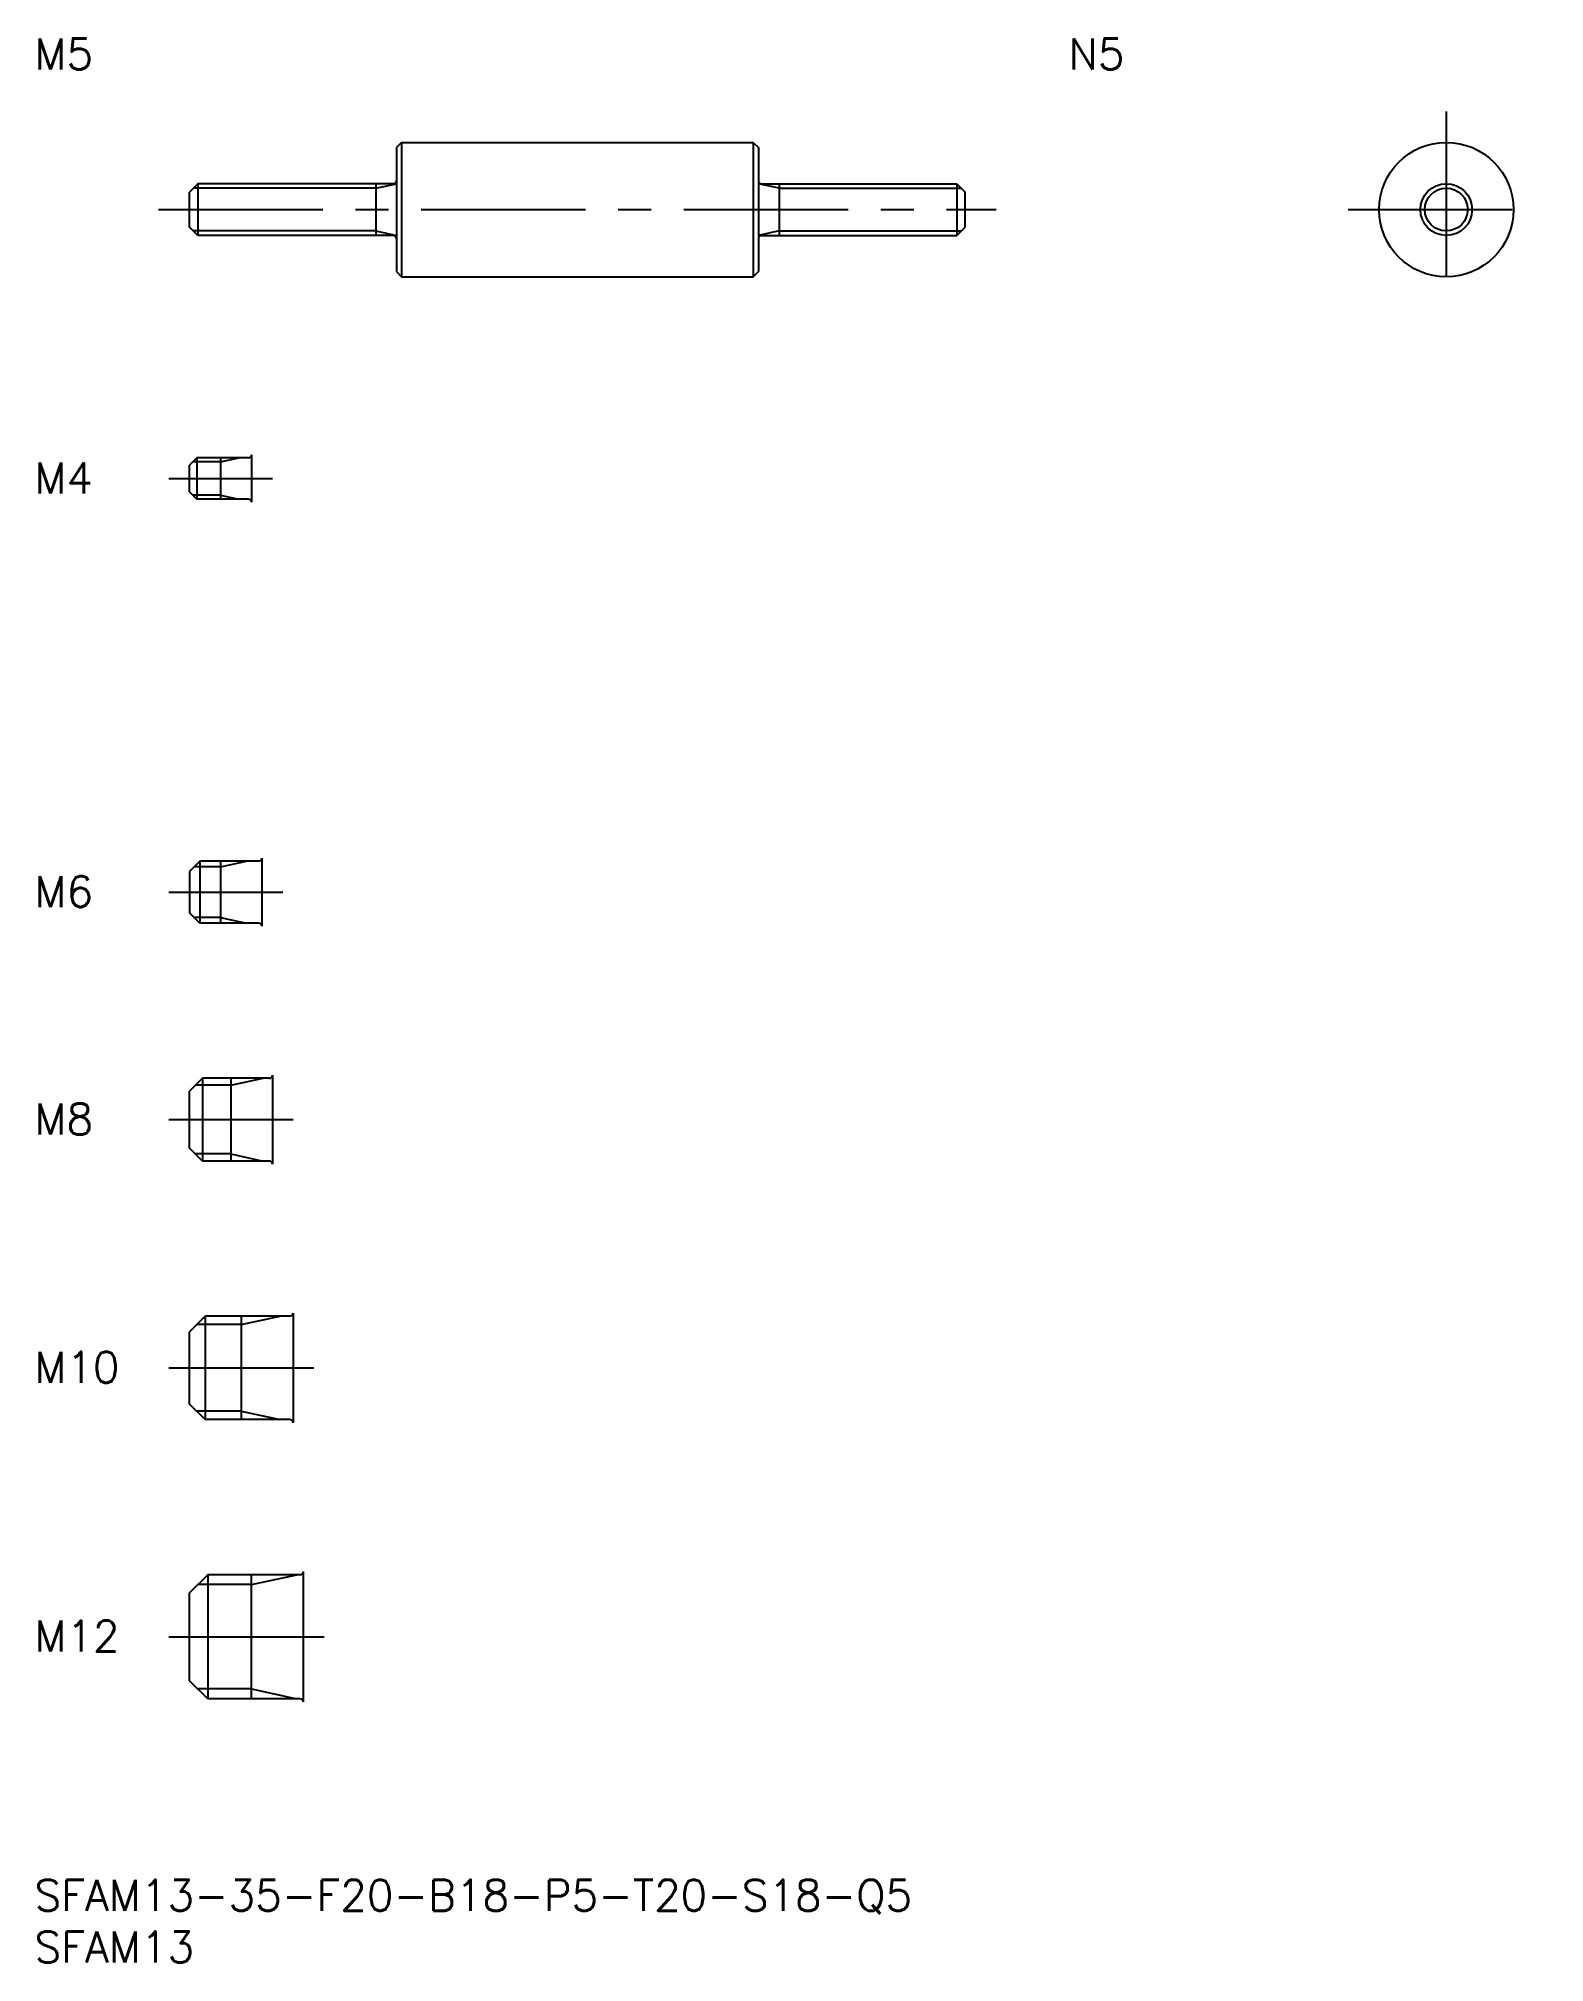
# Model space of a CAD drawing. Extents: x 0 to 146, y -8 to 178.
import ezdxf

# ---------------------------------------------------------------- set-up
doc = ezdxf.new("R2010")
doc.units = 0
doc.header["$LTSCALE"] = 0.5
doc.linetypes.add('CENTER', pattern=[50.8, 31.75, -6.35, 6.35, -6.35])
for name, color, linetype in [('MSM_CENTER', 1, 'CENTER'), ('MSM_CONTINUOUS', 7, 'CONTINUOUS'), ('MSM_NARROW', 5, 'CONTINUOUS'), ('MSM_PART_NUMBER', 7, 'CONTINUOUS')]:
    doc.layers.add(name, color=color, linetype=linetype)
doc.styles.get("Standard").update_dxf_attribs({"font": 'txt.shx', "height": 1, "bigfont": 'bigfont.shx'})

# ---------------------------------------------------------------- blocks, each defined once
blk = doc.blocks.new('*U16')
at = {"layer": 'MSM_PART_NUMBER'}
blk.add_text('SFAM13-35-F20-B18-P5-T20-S18-Q5', height=3, dxfattribs=at).set_placement((0, -3))
blk = doc.blocks.new('*U17')
at = {"layer": 'MSM_PART_NUMBER'}
blk.add_text('SFAM13', height=3, dxfattribs=at).set_placement((0, -8))
blk = doc.blocks.new('*U18')
at = {"layer": 'MSM_PART_NUMBER'}
blk.add_text('M12', height=3, dxfattribs=at).set_placement((0, 22.06))
blk = doc.blocks.new('*U19')
at = {"layer": 'MSM_PART_NUMBER'}
blk.add_text('M10', height=3, dxfattribs=at).set_placement((0, 48.06))
blk = doc.blocks.new('*U20')
at = {"layer": 'MSM_PART_NUMBER'}
blk.add_text('M8', height=3, dxfattribs=at).set_placement((0, 72.06))
blk = doc.blocks.new('*U21')
at = {"layer": 'MSM_PART_NUMBER'}
blk.add_text('M6', height=3, dxfattribs=at).set_placement((0, 94.06))
blk = doc.blocks.new('*U22')
at = {"layer": 'MSM_PART_NUMBER'}
blk.add_text('M5', height=3, dxfattribs=at).set_placement((0, 175.05))
blk = doc.blocks.new('*U23')
at = {"layer": 'MSM_PART_NUMBER'}
blk.add_text('N5', height=3, dxfattribs=at).set_placement((100, 175.05))
blk = doc.blocks.new('*U24')
at = {"layer": 'MSM_PART_NUMBER'}
blk.add_text('M4', height=3, dxfattribs=at).set_placement((0, 134.06))

msp = doc.modelspace()

# ---------------------------------------------------------------- linework, layer by layer
at = {"layer": 'MSM_CENTER'}
for p, q in [((136.52, 171), (136.52, 152)), ((12, 161.5), (93, 161.5)), ((127.02, 161.5), (146.02, 161.5)), ((13, 135.5), (23, 135.5)), ((13, 95.5), (24, 95.5)), ((13, 73.5), (25, 73.5)), ((13, 49.5), (27, 49.5)), ((13, 23.5), (28, 23.5))]:
    msp.add_line(p, q, dxfattribs=at)
at = {"layer": 'MSM_CONTINUOUS'}
for p, q in [((35.5, 168), (35, 167.5)), ((35, 167.5), (35, 155.5)), ((35.5, 168), (69.5, 168)), ((35.5, 168), (35.5, 155)), ((69.5, 168), (69.5, 155)), ((69.5, 168), (70, 167.5)), ((70, 167.5), (70, 155.5)), ((15.8, 164), (15, 163.2)), ((34.7, 164), (15.8, 164)), ((15.8, 164), (15.8, 159)), ((33, 164), (33, 159)), ((70.3, 164), (89.2, 164)), ((72, 164), (72, 159)), ((89.2, 164), (90, 163.2)), ((89.2, 164), (89.2, 159)), ((15, 159.8), (15, 163.2)), ((90, 159.8), (90, 163.2)), ((15.8, 159), (15, 159.8)), ((34.7, 159), (15.8, 159)), ((70.3, 159), (89.2, 159)), ((89.2, 159), (90, 159.8)), ((35, 155.5), (35.5, 155)), ((35.5, 155), (69.5, 155)), ((69.5, 155), (70, 155.5)), ((21, 137.8), (21, 133.2)), ((15.7, 137.5), (15, 136.8)), ((15, 134.2), (15, 136.8)), ((20.7, 137.5), (15.7, 137.5)), ((15.7, 137.5), (15.7, 133.5)), ((18, 137.5), (18, 133.5)), ((15.7, 133.5), (15, 134.2)), ((20.7, 133.5), (15.7, 133.5)), ((22, 98.8), (22, 92.2)), ((16, 98.5), (15, 97.5)), ((15, 97.5), (15, 93.5)), ((21.7, 98.5), (16, 98.5)), ((16, 98.5), (16, 92.5)), ((18, 98.5), (18, 92.5)), ((16, 92.5), (15, 93.5)), ((21.7, 92.5), (16, 92.5)), ((16.25, 77.5), (15, 76.25)), ((22.7, 77.5), (16.25, 77.5)), ((16.25, 77.5), (16.25, 69.5)), ((19, 77.5), (19, 69.5)), ((23, 77.8), (23, 69.2)), ((15, 70.75), (15, 76.25)), ((16.25, 69.5), (15, 70.75)), ((22.7, 69.5), (16.25, 69.5)), ((16.5, 54.5), (15, 53)), ((24.7, 54.5), (16.5, 54.5)), ((16.5, 54.5), (16.5, 44.5)), ((20, 54.5), (20, 44.5)), ((25, 54.8), (25, 44.2)), ((15, 46), (15, 53)), ((16.5, 44.5), (15, 46)), ((24.7, 44.5), (16.5, 44.5)), ((26, 17.2), (26, 29.8)), ((16.75, 29.5), (15, 27.75)), ((25.7, 29.5), (16.75, 29.5)), ((16.75, 29.5), (16.75, 17.5)), ((21, 17.5), (21, 29.5)), ((15, 19.25), (15, 27.75)), ((16.75, 17.5), (15, 19.25)), ((25.7, 17.5), (16.75, 17.5))]:
    msp.add_line(p, q, dxfattribs=at)
for radius in [6.5, 2.5]:
    msp.add_circle((136.52, 161.5), radius, dxfattribs=at)
for centre, start, end in [((34.7, 164.3), 270, 0), ((70.3, 164.3), 180, 270), ((34.7, 158.7), 0, 90), ((70.3, 158.7), 90, 180), ((20.7, 137.8), 270, 0), ((20.7, 133.2), 0, 90), ((21.7, 98.8), 270, 0), ((21.7, 92.2), 0, 90), ((22.7, 77.8), 270, 0), ((22.7, 69.2), 0, 90), ((24.7, 54.8), 270, 0), ((24.7, 44.2), 0, 90), ((25.7, 29.8), 270, 0), ((25.7, 17.2), 0, 90)]:
    msp.add_arc(centre, 0.3, start, end, dxfattribs=at)
at = {"layer": 'MSM_NARROW'}
for p, q in [((33, 163.57), (35, 164)), ((72, 163.57), (70, 164)), ((33, 163.57), (15.37, 163.57)), ((72, 163.57), (89.63, 163.57)), ((33, 159.43), (15.37, 159.43)), ((33, 159.43), (35, 159)), ((72, 159.43), (70, 159)), ((72, 159.43), (89.63, 159.43)), ((18, 137.12), (15.32, 137.12)), ((18, 137.12), (19.75, 137.5)), ((18, 133.88), (15.32, 133.88)), ((18, 133.88), (19.75, 133.5)), ((18, 97.96), (15.46, 97.96)), ((18, 97.96), (20.5, 98.5)), ((18, 93.04), (15.46, 93.04)), ((18, 93.04), (20.5, 92.5)), ((19, 76.82), (15.57, 76.82)), ((19, 76.82), (22.12, 77.5)), ((19, 70.18), (15.57, 70.18)), ((19, 70.18), (22.12, 69.5)), ((20, 53.69), (23.75, 54.5)), ((20, 53.69), (15.69, 53.69)), ((20, 45.31), (15.69, 45.31)), ((20, 45.31), (23.75, 44.5)), ((21, 28.55), (15.8, 28.55)), ((21, 28.55), (25.38, 29.5)), ((21, 18.45), (15.8, 18.45)), ((21, 18.45), (25.38, 17.5))]:
    msp.add_line(p, q, dxfattribs=at)
msp.add_circle((136.52, 161.5), 2.07, dxfattribs=at)

# ---------------------------------------------------------------- block references
at = {"layer": 'MSM_CONTINUOUS'}
for name in ['*U22', '*U23', '*U24', '*U21', '*U20', '*U19', '*U18', '*U16', '*U17']:
    msp.add_blockref(name, (0, 0), dxfattribs=at)

doc.saveas('drawing.dxf')
